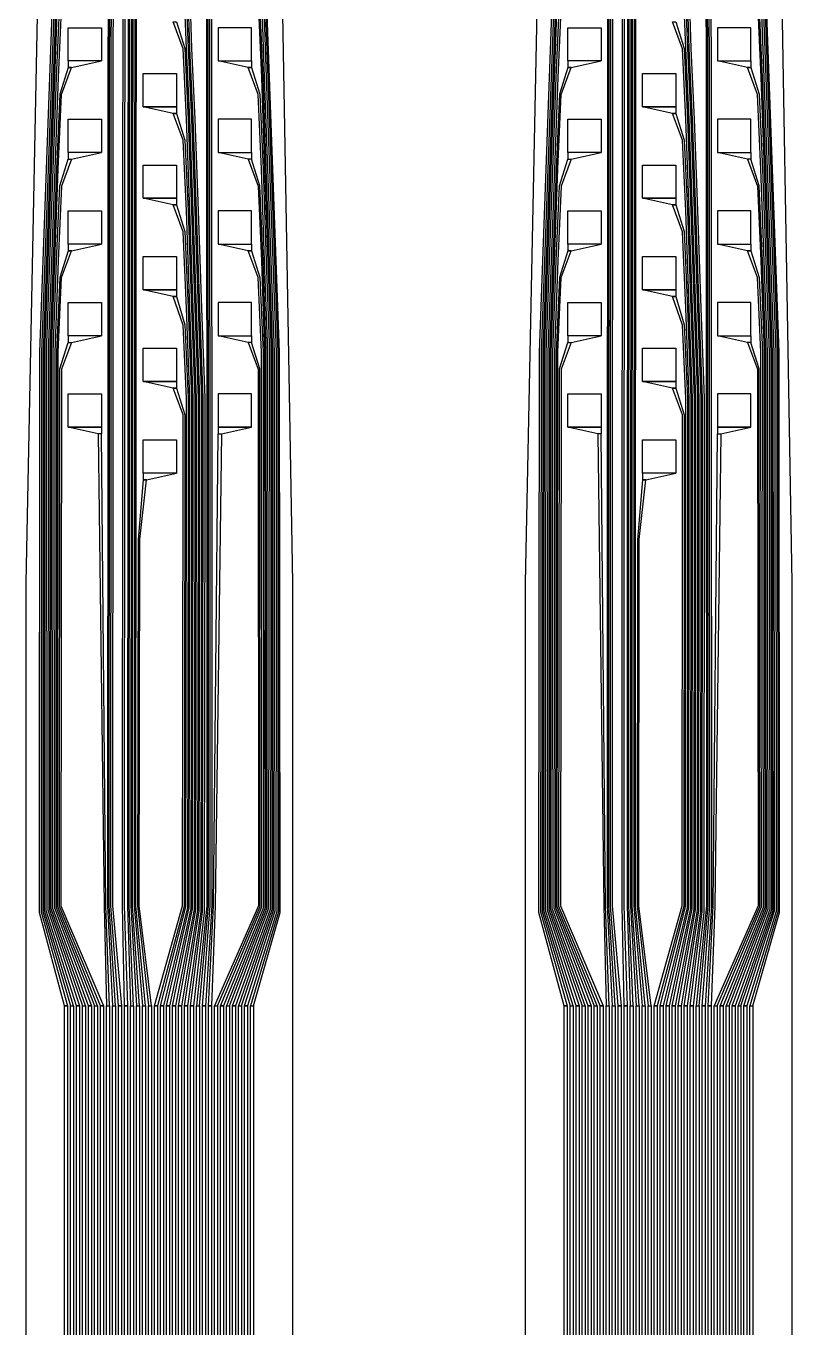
# Model space of a CAD drawing. Header units: inches. Extents: x 115980 to 170179, y 57000 to 74333.
# Drawn here: x 155143.3 to 155373.3, y 70674.2 to 71065.2 of the extents above; entities that cross this region are included whole.
import ezdxf

# ---------------------------------------------------------------- set-up
doc = ezdxf.new("R2010")
doc.units = ezdxf.units.IN
doc.header["$MEASUREMENT"] = 0
for name, color, linetype in [('metal', 221, 'Continuous'), ('nitride window', 40, 'Continuous'), ('profile', 140, 'Continuous')]:
    doc.layers.add(name, color=color, linetype=linetype)

msp = doc.modelspace()

# ---------------------------------------------------------------- linework, layer by layer
at = {"layer": 'metal'}
for points in [[(155172.89, 70770.94), (155172.29, 70800.94), (155172.45, 71122.93), (155172.45, 71127.93), (155172.45, 71156.67), (155171.35, 71201.56), (155172.35, 71201.56), (155172.95, 71156.68), (155172.95, 71127.93), (155172.95, 71122.93), (155172.79, 70800.94), (155173.79, 70770.94)], [(155175.59, 70770.94), (155174.29, 70800.94), (155174.45, 71122.93), (155174.45, 71127.93), (155174.45, 71156.68), (155174.58, 71187.54), (155179.44, 71201.29), (155178.45, 71201.43), (155173.78, 71187.54), (155173.95, 71156.68), (155173.95, 71127.93), (155173.95, 71122.93), (155173.79, 70800.94), (155174.69, 70770.94)], [(155322.89, 70770.94), (155322.29, 70800.94), (155322.45, 71122.93), (155322.45, 71127.93), (155322.45, 71156.67), (155321.35, 71201.56), (155322.35, 71201.56), (155322.95, 71156.68), (155322.95, 71127.93), (155322.95, 71122.93), (155322.79, 70800.94), (155323.79, 70770.94)], [(155325.59, 70770.94), (155324.29, 70800.94), (155324.45, 71122.93), (155324.45, 71127.93), (155324.45, 71156.68), (155324.58, 71187.54), (155329.44, 71201.29), (155328.45, 71201.43), (155323.78, 71187.54), (155323.95, 71156.68), (155323.95, 71127.93), (155323.95, 71122.93), (155323.79, 70800.94), (155324.69, 70770.94)], [(155171.09, 70770.94), (155168.79, 70800.94), (155168.95, 71152.93), (155168.95, 71176.63), (155167.45, 71187.68), (155168.45, 71187.68), (155169.45, 71176.68), (155169.45, 71152.93), (155169.29, 70800.94), (155171.99, 70770.94)], [(155195.39, 70770.94), (155198.1, 70800.94), (155197.95, 71152.93), (155197.94, 71176.63), (155199.45, 71187.68), (155198.45, 71187.68), (155197.45, 71176.68), (155197.45, 71152.93), (155197.6, 70800.94), (155194.49, 70770.94)], [(155321.09, 70770.94), (155318.79, 70800.94), (155318.95, 71152.93), (155318.95, 71176.63), (155317.45, 71187.68), (155318.45, 71187.68), (155319.45, 71176.68), (155319.45, 71152.93), (155319.29, 70800.94), (155321.99, 70770.94)], [(155345.39, 70770.94), (155348.1, 70800.94), (155347.95, 71152.93), (155347.94, 71176.63), (155349.45, 71187.68), (155348.45, 71187.68), (155347.45, 71176.68), (155347.45, 71152.93), (155347.6, 70800.94), (155344.49, 70770.94)], [(155177.39, 70770.94), (155175.29, 70800.94), (155175.45, 71122.93), (155175.45, 71127.93), (155175.44, 71162.86), (155179.44, 71173.79), (155178.45, 71173.93), (155174.95, 71162.93), (155174.95, 71127.93), (155174.95, 71122.93), (155174.79, 70800.94), (155176.49, 70770.94)], [(155327.39, 70770.94), (155325.29, 70800.94), (155325.45, 71122.93), (155325.45, 71127.93), (155325.44, 71162.86), (155329.44, 71173.79), (155328.45, 71173.93), (155324.95, 71162.93), (155324.95, 71127.93), (155324.95, 71122.93), (155324.79, 70800.94), (155326.49, 70770.94)], [(155170.19, 70770.94), (155168.29, 70800.94), (155168.45, 71149.18), (155165.95, 71160.18), (155164.95, 71160.18), (155167.95, 71149.13), (155167.79, 70800.94), (155169.29, 70770.94)], [(155196.29, 70770.94), (155198.6, 70800.94), (155198.45, 71149.18), (155200.95, 71160.18), (155201.95, 71160.18), (155198.94, 71149.13), (155199.1, 70800.94), (155197.19, 70770.94)], [(155320.19, 70770.94), (155318.29, 70800.94), (155318.45, 71149.18), (155315.95, 71160.18), (155314.95, 71160.18), (155317.95, 71149.13), (155317.79, 70800.94), (155319.29, 70770.94)], [(155346.29, 70770.94), (155348.6, 70800.94), (155348.45, 71149.18), (155350.95, 71160.18), (155351.95, 71160.18), (155348.94, 71149.13), (155349.1, 70800.94), (155347.19, 70770.94)], [(155179.19, 70770.94), (155176.29, 70800.94), (155176.45, 71122.93), (155176.43, 71138.31), (155179.45, 71146.43), (155178.45, 71146.43), (155175.95, 71138.43), (155175.95, 71122.93), (155175.79, 70800.94), (155178.29, 70770.94)], [(155329.19, 70770.94), (155326.29, 70800.94), (155326.45, 71122.93), (155326.43, 71138.31), (155329.45, 71146.43), (155328.45, 71146.43), (155325.95, 71138.43), (155325.95, 71122.93), (155325.79, 70800.94), (155328.29, 70770.94)], [(155154.89, 70770.94), (155147.3, 70798.95), (155147.45, 70967.18), (155148.45, 70994.68), (155149.45, 71022.18), (155150.45, 71049.68), (155151.45, 71077.18), (155152.45, 71103.43), (155153.45, 71124.68), (155155.95, 71132.68), (155156.95, 71132.68), (155153.94, 71124.61), (155152.95, 71103.43), (155151.95, 71077.18), (155150.95, 71049.68), (155149.95, 71022.18), (155148.95, 70994.68), (155147.95, 70967.18), (155147.8, 70799.1), (155155.79, 70770.94)], [(155211.59, 70770.94), (155219.59, 70798.95), (155219.45, 70967.18), (155218.45, 70994.68), (155217.45, 71022.18), (155216.45, 71049.68), (155215.45, 71077.18), (155214.45, 71103.43), (155213.45, 71124.68), (155210.95, 71132.68), (155209.95, 71132.68), (155212.95, 71124.61), (155213.95, 71103.43), (155214.95, 71077.18), (155215.95, 71049.68), (155216.95, 71022.18), (155217.95, 70994.68), (155218.95, 70967.18), (155219.09, 70799.1), (155210.69, 70770.94)], [(155304.89, 70770.94), (155297.3, 70798.95), (155297.45, 70967.18), (155298.45, 70994.68), (155299.45, 71022.18), (155300.45, 71049.68), (155301.45, 71077.18), (155302.45, 71103.43), (155303.45, 71124.68), (155305.95, 71132.68), (155306.95, 71132.68), (155303.94, 71124.61), (155302.95, 71103.43), (155301.95, 71077.18), (155300.95, 71049.68), (155299.95, 71022.18), (155298.95, 70994.68), (155297.95, 70967.18), (155297.8, 70799.1), (155305.79, 70770.94)], [(155361.59, 70770.94), (155369.59, 70798.95), (155369.45, 70967.18), (155368.45, 70994.68), (155367.45, 71022.18), (155366.45, 71049.68), (155365.45, 71077.18), (155364.45, 71103.43), (155363.45, 71124.68), (155360.95, 71132.68), (155359.95, 71132.68), (155362.95, 71124.61), (155363.95, 71103.43), (155364.95, 71077.18), (155365.95, 71049.68), (155366.95, 71022.18), (155367.95, 70994.68), (155368.95, 70967.18), (155369.09, 70799.1), (155360.69, 70770.94)], [(155192.69, 70770.94), (155196.29, 70799.09), (155196.45, 70930.95), (155196.45, 70953.43), (155195.45, 70980.45), (155194.45, 71009.68), (155193.45, 71037.18), (155192.45, 71058.43), (155191.45, 71090.93), (155190.45, 71110.86), (155187.45, 71118.93), (155188.45, 71118.93), (155190.95, 71110.93), (155191.95, 71090.93), (155192.95, 71058.43), (155193.95, 71037.18), (155194.95, 71009.68), (155195.95, 70980.45), (155196.95, 70953.43), (155196.95, 70930.95), (155196.79, 70798.93), (155193.59, 70770.94)], [(155342.69, 70770.94), (155346.29, 70799.09), (155346.45, 70930.95), (155346.45, 70953.43), (155345.45, 70980.45), (155344.45, 71009.68), (155343.45, 71037.18), (155342.45, 71058.43), (155341.45, 71090.93), (155340.45, 71110.86), (155337.45, 71118.93), (155338.45, 71118.93), (155340.95, 71110.93), (155341.95, 71090.93), (155342.95, 71058.43), (155343.95, 71037.18), (155344.95, 71009.68), (155345.95, 70980.45), (155346.95, 70953.43), (155346.95, 70930.95), (155346.79, 70798.93), (155343.59, 70770.94)], [(155157.59, 70770.94), (155148.8, 70799.41), (155148.95, 70967.18), (155149.95, 70994.68), (155150.95, 71022.18), (155151.95, 71049.68), (155152.95, 71077.18), (155153.94, 71098.36), (155156.95, 71106.43), (155155.95, 71106.43), (155153.45, 71098.43), (155152.45, 71077.18), (155151.45, 71049.68), (155150.45, 71022.18), (155149.45, 70994.68), (155148.45, 70967.18), (155148.3, 70799.26), (155156.69, 70770.94)], [(155208.89, 70770.94), (155218.1, 70799.41), (155217.95, 70967.18), (155216.95, 70994.68), (155215.95, 71022.18), (155214.95, 71049.68), (155213.95, 71077.18), (155212.95, 71098.36), (155209.95, 71106.43), (155210.95, 71106.43), (155213.45, 71098.43), (155214.45, 71077.18), (155215.45, 71049.68), (155216.45, 71022.18), (155217.45, 70994.68), (155218.45, 70967.18), (155218.6, 70799.26), (155209.79, 70770.94)], [(155307.59, 70770.94), (155298.8, 70799.41), (155298.95, 70967.18), (155299.95, 70994.68), (155300.95, 71022.18), (155301.95, 71049.68), (155302.95, 71077.18), (155303.94, 71098.36), (155306.95, 71106.43), (155305.95, 71106.43), (155303.45, 71098.43), (155302.45, 71077.18), (155301.45, 71049.68), (155300.45, 71022.18), (155299.45, 70994.68), (155298.45, 70967.18), (155298.3, 70799.26), (155306.69, 70770.94)], [(155358.89, 70770.94), (155368.1, 70799.41), (155367.95, 70967.18), (155366.95, 70994.68), (155365.95, 71022.18), (155364.95, 71049.68), (155363.95, 71077.18), (155362.95, 71098.36), (155359.95, 71106.43), (155360.95, 71106.43), (155363.45, 71098.43), (155364.45, 71077.18), (155365.45, 71049.68), (155366.45, 71022.18), (155367.45, 70994.68), (155368.45, 70967.18), (155368.6, 70799.26), (155359.79, 70770.94)], [(155190.89, 70770.94), (155195.29, 70799.39), (155195.45, 70930.95), (155195.45, 70953.43), (155194.45, 70980.45), (155193.45, 71009.68), (155192.45, 71037.18), (155191.45, 71058.43), (155190.45, 71083.36), (155187.45, 71093.93), (155188.45, 71093.93), (155190.95, 71083.43), (155191.95, 71058.43), (155192.95, 71037.18), (155193.95, 71009.68), (155194.95, 70980.45), (155195.95, 70953.43), (155195.95, 70930.95), (155195.79, 70799.24), (155191.79, 70770.94)], [(155340.89, 70770.94), (155345.29, 70799.39), (155345.45, 70930.95), (155345.45, 70953.43), (155344.45, 70980.45), (155343.45, 71009.68), (155342.45, 71037.18), (155341.45, 71058.43), (155340.45, 71083.36), (155337.45, 71093.93), (155338.45, 71093.93), (155340.95, 71083.43), (155341.95, 71058.43), (155342.95, 71037.18), (155343.95, 71009.68), (155344.95, 70980.45), (155345.95, 70953.43), (155345.95, 70930.95), (155345.79, 70799.24), (155341.79, 70770.94)], [(155158.49, 70770.94), (155149.3, 70799.56), (155149.45, 70967.18), (155150.45, 70994.68), (155151.45, 71022.18), (155152.45, 71049.68), (155153.45, 71072.18), (155155.95, 71080.18), (155156.95, 71080.18), (155153.94, 71072.11), (155152.95, 71049.68), (155151.95, 71022.18), (155150.95, 70994.68), (155149.95, 70967.18), (155149.8, 70799.72), (155159.39, 70770.94)], [(155207.99, 70770.94), (155217.6, 70799.56), (155217.45, 70967.18), (155216.45, 70994.68), (155215.45, 71022.18), (155214.45, 71049.68), (155213.45, 71072.18), (155210.95, 71080.18), (155209.95, 71080.18), (155212.95, 71072.11), (155213.95, 71049.68), (155214.95, 71022.18), (155215.95, 70994.68), (155216.95, 70967.18), (155217.1, 70799.72), (155207.09, 70770.94)], [(155308.49, 70770.94), (155299.3, 70799.56), (155299.45, 70967.18), (155300.45, 70994.68), (155301.45, 71022.18), (155302.45, 71049.68), (155303.45, 71072.18), (155305.95, 71080.18), (155306.95, 71080.18), (155303.94, 71072.11), (155302.95, 71049.68), (155301.95, 71022.18), (155300.95, 70994.68), (155299.95, 70967.18), (155299.8, 70799.72), (155309.39, 70770.94)], [(155357.99, 70770.94), (155367.6, 70799.56), (155367.45, 70967.18), (155366.45, 70994.68), (155365.45, 71022.18), (155364.45, 71049.68), (155363.45, 71072.18), (155360.95, 71080.18), (155359.95, 71080.18), (155362.95, 71072.11), (155363.95, 71049.68), (155364.95, 71022.18), (155365.95, 70994.68), (155366.95, 70967.18), (155367.1, 70799.72), (155357.09, 70770.94)], [(155155.95, 71054.68), (155155.95, 71064.68), (155165.95, 71064.68), (155165.95, 71054.68)], [(155189.09, 70770.94), (155194.29, 70799.7), (155194.45, 70930.95), (155194.45, 70953.43), (155193.45, 70980.45), (155192.45, 71009.68), (155191.45, 71037.18), (155190.45, 71058.36), (155187.45, 71066.43), (155188.45, 71066.43), (155190.95, 71058.43), (155191.95, 71037.18), (155192.95, 71009.68), (155193.95, 70980.45), (155194.95, 70953.43), (155194.95, 70930.95), (155194.79, 70799.54), (155189.99, 70770.94)], [(155210.95, 71054.68), (155210.95, 71064.68), (155200.95, 71064.68), (155200.95, 71054.68)], [(155305.95, 71054.68), (155305.95, 71064.68), (155315.95, 71064.68), (155315.95, 71054.68)], [(155339.09, 70770.94), (155344.29, 70799.7), (155344.45, 70930.95), (155344.45, 70953.43), (155343.45, 70980.45), (155342.45, 71009.68), (155341.45, 71037.18), (155340.45, 71058.36), (155337.45, 71066.43), (155338.45, 71066.43), (155340.95, 71058.43), (155341.95, 71037.18), (155342.95, 71009.68), (155343.95, 70980.45), (155344.95, 70953.43), (155344.95, 70930.95), (155344.79, 70799.54), (155339.99, 70770.94)], [(155360.95, 71054.68), (155360.95, 71064.68), (155350.95, 71064.68), (155350.95, 71054.68)], [(155161.19, 70770.94), (155150.8, 70800.02), (155150.95, 70967.18), (155151.95, 70994.68), (155152.95, 71022.18), (155153.94, 71044.61), (155156.95, 71052.68), (155155.95, 71052.68), (155153.45, 71044.68), (155152.45, 71022.18), (155151.45, 70994.68), (155150.45, 70967.18), (155150.3, 70799.87), (155160.29, 70770.94)], [(155156.95, 71052.68), (155165.95, 71054.68), (155155.95, 71054.68), (155155.95, 71052.68)], [(155209.95, 71052.68), (155200.95, 71054.68), (155210.95, 71054.68), (155210.95, 71052.68)], [(155205.29, 70770.94), (155216.1, 70800.02), (155215.95, 70967.18), (155214.95, 70994.68), (155213.95, 71022.18), (155212.95, 71044.61), (155209.95, 71052.68), (155210.95, 71052.68), (155213.45, 71044.68), (155214.45, 71022.18), (155215.45, 70994.68), (155216.45, 70967.18), (155216.6, 70799.87), (155206.19, 70770.94)], [(155311.19, 70770.94), (155300.8, 70800.02), (155300.95, 70967.18), (155301.95, 70994.68), (155302.95, 71022.18), (155303.94, 71044.61), (155306.95, 71052.68), (155305.95, 71052.68), (155303.45, 71044.68), (155302.45, 71022.18), (155301.45, 70994.68), (155300.45, 70967.18), (155300.3, 70799.87), (155310.29, 70770.94)], [(155306.95, 71052.68), (155315.95, 71054.68), (155305.95, 71054.68), (155305.95, 71052.68)], [(155359.95, 71052.68), (155350.95, 71054.68), (155360.95, 71054.68), (155360.95, 71052.68)], [(155355.29, 70770.94), (155366.1, 70800.02), (155365.95, 70967.18), (155364.95, 70994.68), (155363.95, 71022.18), (155362.95, 71044.61), (155359.95, 71052.68), (155360.95, 71052.68), (155363.45, 71044.68), (155364.45, 71022.18), (155365.45, 70994.68), (155366.45, 70967.18), (155366.6, 70799.87), (155356.19, 70770.94)], [(155178.45, 71040.93), (155178.45, 71050.93), (155188.45, 71050.93), (155188.45, 71040.93)], [(155328.45, 71040.93), (155328.45, 71050.93), (155338.45, 71050.93), (155338.45, 71040.93)], [(155187.45, 71038.93), (155178.45, 71040.93), (155188.45, 71040.93), (155188.45, 71038.93)], [(155337.45, 71038.93), (155328.45, 71040.93), (155338.45, 71040.93), (155338.45, 71038.93)], [(155155.95, 71027.18), (155155.95, 71037.18), (155165.95, 71037.18), (155165.95, 71027.18)], [(155187.29, 70770.94), (155193.29, 70800), (155193.45, 70930.95), (155193.45, 70953.43), (155192.45, 70980.45), (155191.45, 71009.68), (155190.45, 71030.86), (155187.45, 71038.93), (155188.45, 71038.93), (155190.95, 71030.93), (155191.95, 71009.68), (155192.95, 70980.45), (155193.95, 70953.43), (155193.95, 70930.95), (155193.79, 70799.85), (155188.19, 70770.94)], [(155210.95, 71027.18), (155210.95, 71037.18), (155200.95, 71037.18), (155200.95, 71027.18)], [(155305.95, 71027.18), (155305.95, 71037.18), (155315.95, 71037.18), (155315.95, 71027.18)], [(155337.29, 70770.94), (155343.29, 70800), (155343.45, 70930.95), (155343.45, 70953.43), (155342.45, 70980.45), (155341.45, 71009.68), (155340.45, 71030.86), (155337.45, 71038.93), (155338.45, 71038.93), (155340.95, 71030.93), (155341.95, 71009.68), (155342.95, 70980.45), (155343.95, 70953.43), (155343.95, 70930.95), (155343.79, 70799.85), (155338.19, 70770.94)], [(155360.95, 71027.18), (155360.95, 71037.18), (155350.95, 71037.18), (155350.95, 71027.18)], [(155162.09, 70770.94), (155151.3, 70800.17), (155151.45, 70967.18), (155152.45, 70994.68), (155153.45, 71017.18), (155155.95, 71025.18), (155156.95, 71025.18), (155153.94, 71017.11), (155152.95, 70994.68), (155151.95, 70967.18), (155151.8, 70800.33), (155162.99, 70770.94)], [(155156.95, 71025.18), (155165.95, 71027.18), (155155.95, 71027.18), (155155.95, 71025.18)], [(155209.95, 71025.18), (155200.95, 71027.18), (155210.95, 71027.18), (155210.95, 71025.18)], [(155204.39, 70770.94), (155215.6, 70800.17), (155215.45, 70967.18), (155214.45, 70994.68), (155213.45, 71017.18), (155210.95, 71025.18), (155209.95, 71025.18), (155212.95, 71017.11), (155213.95, 70994.68), (155214.95, 70967.18), (155215.1, 70800.33), (155203.49, 70770.94)], [(155312.09, 70770.94), (155301.3, 70800.17), (155301.45, 70967.18), (155302.45, 70994.68), (155303.45, 71017.18), (155305.95, 71025.18), (155306.95, 71025.18), (155303.94, 71017.11), (155302.95, 70994.68), (155301.95, 70967.18), (155301.8, 70800.33), (155312.99, 70770.94)], [(155306.95, 71025.18), (155315.95, 71027.18), (155305.95, 71027.18), (155305.95, 71025.18)], [(155359.95, 71025.18), (155350.95, 71027.18), (155360.95, 71027.18), (155360.95, 71025.18)], [(155354.39, 70770.94), (155365.6, 70800.17), (155365.45, 70967.18), (155364.45, 70994.68), (155363.45, 71017.18), (155360.95, 71025.18), (155359.95, 71025.18), (155362.95, 71017.11), (155363.95, 70994.68), (155364.95, 70967.18), (155365.1, 70800.33), (155353.49, 70770.94)], [(155178.45, 71013.43), (155178.45, 71023.43), (155188.45, 71023.43), (155188.45, 71013.43)], [(155328.45, 71013.43), (155328.45, 71023.43), (155338.45, 71023.43), (155338.45, 71013.43)], [(155187.45, 71011.43), (155178.45, 71013.43), (155188.45, 71013.43), (155188.45, 71011.43)], [(155337.45, 71011.43), (155328.45, 71013.43), (155338.45, 71013.43), (155338.45, 71011.43)], [(155155.95, 70999.68), (155155.95, 71009.68), (155165.95, 71009.68), (155165.95, 70999.68)], [(155185.49, 70770.94), (155192.29, 70800.31), (155192.45, 70930.95), (155192.45, 70953.43), (155191.45, 70980.45), (155190.45, 71003.36), (155187.45, 71011.43), (155188.45, 71011.43), (155190.95, 71003.43), (155191.95, 70980.45), (155192.95, 70953.43), (155192.95, 70930.95), (155192.79, 70800.16), (155186.39, 70770.94)], [(155210.95, 70999.68), (155210.95, 71009.68), (155200.95, 71009.68), (155200.95, 70999.68)], [(155305.95, 70999.68), (155305.95, 71009.68), (155315.95, 71009.68), (155315.95, 70999.68)], [(155335.49, 70770.94), (155342.29, 70800.31), (155342.45, 70930.95), (155342.45, 70953.43), (155341.45, 70980.45), (155340.45, 71003.36), (155337.45, 71011.43), (155338.45, 71011.43), (155340.95, 71003.43), (155341.95, 70980.45), (155342.95, 70953.43), (155342.95, 70930.95), (155342.79, 70800.16), (155336.39, 70770.94)], [(155360.95, 70999.68), (155360.95, 71009.68), (155350.95, 71009.68), (155350.95, 70999.68)], [(155164.79, 70770.94), (155152.8, 70800.63), (155152.95, 70967.18), (155153.94, 70989.61), (155156.95, 70997.68), (155155.95, 70997.68), (155153.45, 70989.68), (155152.45, 70967.18), (155152.3, 70800.48), (155163.89, 70770.94)], [(155156.95, 70997.68), (155165.95, 70999.68), (155155.95, 70999.68), (155155.95, 70997.68)], [(155209.95, 70997.68), (155200.95, 70999.68), (155210.95, 70999.68), (155210.95, 70997.68)], [(155201.69, 70770.94), (155214.1, 70800.63), (155213.95, 70967.18), (155212.95, 70989.61), (155209.95, 70997.68), (155210.95, 70997.68), (155213.45, 70989.68), (155214.45, 70967.18), (155214.6, 70800.48), (155202.59, 70770.94)], [(155314.79, 70770.94), (155302.8, 70800.63), (155302.95, 70967.18), (155303.94, 70989.61), (155306.95, 70997.68), (155305.95, 70997.68), (155303.45, 70989.68), (155302.45, 70967.18), (155302.3, 70800.48), (155313.89, 70770.94)], [(155306.95, 70997.68), (155315.95, 70999.68), (155305.95, 70999.68), (155305.95, 70997.68)], [(155359.95, 70997.68), (155350.95, 70999.68), (155360.95, 70999.68), (155360.95, 70997.68)], [(155351.69, 70770.94), (155364.1, 70800.63), (155363.95, 70967.18), (155362.95, 70989.61), (155359.95, 70997.68), (155360.95, 70997.68), (155363.45, 70989.68), (155364.45, 70967.18), (155364.6, 70800.48), (155352.59, 70770.94)], [(155178.45, 70985.93), (155178.45, 70995.93), (155188.45, 70995.93), (155188.45, 70985.93)], [(155328.45, 70985.93), (155328.45, 70995.93), (155338.45, 70995.93), (155338.45, 70985.93)], [(155187.45, 70983.93), (155178.45, 70985.93), (155188.45, 70985.93), (155188.45, 70983.93)], [(155337.45, 70983.93), (155328.45, 70985.93), (155338.45, 70985.93), (155338.45, 70983.93)], [(155165.95, 70982.18), (155165.95, 70972.18), (155155.95, 70972.18), (155155.95, 70982.18)], [(155183.69, 70770.94), (155191.29, 70800.61), (155191.45, 70930.95), (155191.45, 70953.43), (155190.45, 70975.38), (155187.45, 70983.93), (155188.45, 70983.93), (155190.95, 70975.45), (155191.95, 70953.43), (155191.95, 70930.95), (155191.79, 70800.46), (155184.59, 70770.94)], [(155200.95, 70982.18), (155200.95, 70972.18), (155210.95, 70972.18), (155210.95, 70982.18)], [(155315.95, 70982.18), (155315.95, 70972.18), (155305.95, 70972.18), (155305.95, 70982.18)], [(155333.69, 70770.94), (155341.29, 70800.61), (155341.45, 70930.95), (155341.45, 70953.43), (155340.45, 70975.38), (155337.45, 70983.93), (155338.45, 70983.93), (155340.95, 70975.45), (155341.95, 70953.43), (155341.95, 70930.95), (155341.79, 70800.46), (155334.59, 70770.94)], [(155350.95, 70982.18), (155350.95, 70972.18), (155360.95, 70972.18), (155360.95, 70982.18)], [(155165.69, 70770.94), (155153.29, 70800.78), (155153.45, 70962.18), (155155.95, 70970.18), (155156.95, 70970.18), (155153.94, 70962.11), (155153.79, 70800.94), (155166.59, 70770.94)], [(155156.95, 70970.18), (155165.95, 70972.18), (155155.95, 70972.18), (155155.95, 70970.18)], [(155200.79, 70770.94), (155213.6, 70800.78), (155213.45, 70962.18), (155210.95, 70970.18), (155209.95, 70970.18), (155212.95, 70962.11), (155213.1, 70800.94), (155199.89, 70770.94)], [(155209.95, 70970.18), (155200.95, 70972.18), (155210.95, 70972.18), (155210.95, 70970.18)], [(155315.69, 70770.94), (155303.29, 70800.78), (155303.45, 70962.18), (155305.95, 70970.18), (155306.95, 70970.18), (155303.94, 70962.11), (155303.79, 70800.94), (155316.59, 70770.94)], [(155306.95, 70970.18), (155315.95, 70972.18), (155305.95, 70972.18), (155305.95, 70970.18)], [(155350.79, 70770.94), (155363.6, 70800.78), (155363.45, 70962.18), (155360.95, 70970.18), (155359.95, 70970.18), (155362.95, 70962.11), (155363.1, 70800.94), (155349.89, 70770.94)], [(155359.95, 70970.18), (155350.95, 70972.18), (155360.95, 70972.18), (155360.95, 70970.18)], [(155178.45, 70958.43), (155178.45, 70968.43), (155188.45, 70968.43), (155188.45, 70958.43)], [(155328.45, 70958.43), (155328.45, 70968.43), (155338.45, 70968.43), (155338.45, 70958.43)], [(155187.45, 70956.43), (155178.45, 70958.43), (155188.45, 70958.43), (155188.45, 70956.43)], [(155337.45, 70956.43), (155328.45, 70958.43), (155338.45, 70958.43), (155338.45, 70956.43)], [(155155.95, 70944.68), (155155.95, 70954.68), (155165.95, 70954.68), (155165.95, 70944.68)], [(155181.89, 70770.94), (155190.29, 70800.92), (155190.45, 70930.95), (155190.45, 70948.36), (155187.45, 70956.43), (155188.45, 70956.43), (155190.95, 70948.43), (155190.95, 70930.95), (155190.79, 70800.77), (155182.79, 70770.94)], [(155210.95, 70944.68), (155210.95, 70954.68), (155200.95, 70954.68), (155200.95, 70944.68)], [(155305.95, 70944.68), (155305.95, 70954.68), (155315.95, 70954.68), (155315.95, 70944.68)], [(155331.89, 70770.94), (155340.29, 70800.92), (155340.45, 70930.95), (155340.45, 70948.36), (155337.45, 70956.43), (155338.45, 70956.43), (155340.95, 70948.43), (155340.95, 70930.95), (155340.79, 70800.77), (155332.79, 70770.94)], [(155360.95, 70944.68), (155360.95, 70954.68), (155350.95, 70954.68), (155350.95, 70944.68)], [(155164.95, 70942.68), (155155.95, 70944.68), (155165.95, 70944.68), (155165.95, 70942.68)], [(155168.39, 70770.94), (155167.29, 70800.94), (155165.95, 70942.68), (155164.95, 70942.68), (155166.8, 70800.9), (155167.49, 70770.94)], [(155198.09, 70770.94), (155199.6, 70800.94), (155200.95, 70942.68), (155201.95, 70942.68), (155200.1, 70800.9), (155198.99, 70770.94)], [(155201.95, 70942.68), (155210.95, 70944.68), (155200.95, 70944.68), (155200.95, 70942.68)], [(155314.95, 70942.68), (155305.95, 70944.68), (155315.95, 70944.68), (155315.95, 70942.68)], [(155318.39, 70770.94), (155317.29, 70800.94), (155315.95, 70942.68), (155314.95, 70942.68), (155316.8, 70800.9), (155317.49, 70770.94)], [(155348.09, 70770.94), (155349.6, 70800.94), (155350.95, 70942.68), (155351.95, 70942.68), (155350.1, 70800.9), (155348.99, 70770.94)], [(155351.95, 70942.68), (155360.95, 70944.68), (155350.95, 70944.68), (155350.95, 70942.68)], [(155178.45, 70930.93), (155178.45, 70940.93), (155188.45, 70940.93), (155188.45, 70930.93)], [(155328.45, 70930.93), (155328.45, 70940.93), (155338.45, 70940.93), (155338.45, 70930.93)], [(155179.45, 70928.93), (155188.45, 70930.93), (155178.45, 70930.93), (155178.45, 70928.93)], [(155329.45, 70928.93), (155338.45, 70930.93), (155328.45, 70930.93), (155328.45, 70928.93)], [(155180.99, 70770.94), (155177.29, 70800.94), (155177.45, 70910.96), (155179.45, 70928.93), (155178.45, 70928.93), (155176.95, 70910.98), (155176.79, 70800.94), (155180.09, 70770.94)], [(155330.99, 70770.94), (155327.29, 70800.94), (155327.45, 70910.96), (155329.45, 70928.93), (155328.45, 70928.93), (155326.95, 70910.98), (155326.79, 70800.94), (155330.09, 70770.94)], [(155154.89, 70770.94), (155155.79, 70770.94), (155155.79, 64261.42), (155154.89, 64261.42)], [(155156.69, 70770.94), (155157.59, 70770.94), (155157.59, 64261.42), (155156.69, 64261.42)], [(155158.49, 70770.94), (155159.39, 70770.94), (155159.39, 64261.42), (155158.49, 64261.42)], [(155160.29, 70770.94), (155161.19, 70770.94), (155161.19, 64261.42), (155160.29, 64261.42)], [(155162.09, 70770.94), (155162.99, 70770.94), (155162.99, 64261.42), (155162.09, 64261.42)], [(155163.89, 70770.94), (155164.79, 70770.94), (155164.79, 64261.42), (155163.89, 64261.42)], [(155165.69, 70770.94), (155166.59, 70770.94), (155166.59, 64261.42), (155165.69, 64261.42)], [(155167.49, 70770.94), (155168.39, 70770.94), (155168.39, 64261.42), (155167.49, 64261.42)], [(155169.29, 70770.94), (155170.19, 70770.94), (155170.19, 64261.42), (155169.29, 64261.42)], [(155171.09, 70770.94), (155171.99, 70770.94), (155171.99, 64261.42), (155171.09, 64261.42)], [(155172.89, 70770.94), (155173.79, 70770.94), (155173.79, 64261.42), (155172.89, 64261.42)], [(155174.69, 70770.94), (155175.59, 70770.94), (155175.59, 64261.42), (155174.69, 64261.42)], [(155176.49, 70770.94), (155177.39, 70770.94), (155177.39, 64261.42), (155176.49, 64261.42)], [(155178.29, 70770.94), (155179.19, 70770.94), (155179.19, 64261.42), (155178.29, 64261.42)], [(155180.09, 70770.94), (155180.99, 70770.94), (155180.99, 64261.42), (155180.09, 64261.42)], [(155181.89, 70770.94), (155182.79, 70770.94), (155182.79, 64261.42), (155181.89, 64261.42)], [(155183.69, 70770.94), (155184.59, 70770.94), (155184.59, 64261.42), (155183.69, 64261.42)], [(155185.49, 70770.94), (155186.39, 70770.94), (155186.39, 64261.42), (155185.49, 64261.42)], [(155187.29, 70770.94), (155188.19, 70770.94), (155188.19, 64261.42), (155187.29, 64261.42)], [(155189.09, 70770.94), (155189.99, 70770.94), (155189.99, 64261.42), (155189.09, 64261.42)], [(155190.89, 70770.94), (155191.79, 70770.94), (155191.79, 64261.42), (155190.89, 64261.42)], [(155192.69, 70770.94), (155193.59, 70770.94), (155193.59, 64261.42), (155192.69, 64261.42)], [(155194.49, 70770.94), (155195.39, 70770.94), (155195.39, 64261.42), (155194.49, 64261.42)], [(155196.29, 70770.94), (155197.19, 70770.94), (155197.19, 64261.42), (155196.29, 64261.42)], [(155198.09, 70770.94), (155198.99, 70770.94), (155198.99, 64261.42), (155198.09, 64261.42)], [(155199.89, 70770.94), (155200.79, 70770.94), (155200.79, 64261.42), (155199.89, 64261.42)], [(155201.69, 70770.94), (155202.59, 70770.94), (155202.59, 64261.42), (155201.69, 64261.42)], [(155203.49, 70770.94), (155204.39, 70770.94), (155204.39, 64261.42), (155203.49, 64261.42)], [(155205.29, 70770.94), (155206.19, 70770.94), (155206.19, 64261.42), (155205.29, 64261.42)], [(155207.09, 70770.94), (155207.99, 70770.94), (155207.99, 64261.42), (155207.09, 64261.42)], [(155208.89, 70770.94), (155209.79, 70770.94), (155209.79, 64261.42), (155208.89, 64261.42)], [(155210.69, 70770.94), (155211.59, 70770.94), (155211.59, 64261.42), (155210.69, 64261.42)], [(155304.89, 70770.94), (155305.79, 70770.94), (155305.79, 64261.42), (155304.89, 64261.42)], [(155306.69, 70770.94), (155307.59, 70770.94), (155307.59, 64261.42), (155306.69, 64261.42)], [(155308.49, 70770.94), (155309.39, 70770.94), (155309.39, 64261.42), (155308.49, 64261.42)], [(155310.29, 70770.94), (155311.19, 70770.94), (155311.19, 64261.42), (155310.29, 64261.42)], [(155312.09, 70770.94), (155312.99, 70770.94), (155312.99, 64261.42), (155312.09, 64261.42)], [(155313.89, 70770.94), (155314.79, 70770.94), (155314.79, 64261.42), (155313.89, 64261.42)], [(155315.69, 70770.94), (155316.59, 70770.94), (155316.59, 64261.42), (155315.69, 64261.42)], [(155317.49, 70770.94), (155318.39, 70770.94), (155318.39, 64261.42), (155317.49, 64261.42)], [(155319.29, 70770.94), (155320.19, 70770.94), (155320.19, 64261.42), (155319.29, 64261.42)], [(155321.09, 70770.94), (155321.99, 70770.94), (155321.99, 64261.42), (155321.09, 64261.42)], [(155322.89, 70770.94), (155323.79, 70770.94), (155323.79, 64261.42), (155322.89, 64261.42)], [(155324.69, 70770.94), (155325.59, 70770.94), (155325.59, 64261.42), (155324.69, 64261.42)], [(155326.49, 70770.94), (155327.39, 70770.94), (155327.39, 64261.42), (155326.49, 64261.42)], [(155328.29, 70770.94), (155329.19, 70770.94), (155329.19, 64261.42), (155328.29, 64261.42)], [(155330.09, 70770.94), (155330.99, 70770.94), (155330.99, 64261.42), (155330.09, 64261.42)], [(155331.89, 70770.94), (155332.79, 70770.94), (155332.79, 64261.42), (155331.89, 64261.42)], [(155333.69, 70770.94), (155334.59, 70770.94), (155334.59, 64261.42), (155333.69, 64261.42)], [(155335.49, 70770.94), (155336.39, 70770.94), (155336.39, 64261.42), (155335.49, 64261.42)], [(155337.29, 70770.94), (155338.19, 70770.94), (155338.19, 64261.42), (155337.29, 64261.42)], [(155339.09, 70770.94), (155339.99, 70770.94), (155339.99, 64261.42), (155339.09, 64261.42)], [(155340.89, 70770.94), (155341.79, 70770.94), (155341.79, 64261.42), (155340.89, 64261.42)], [(155342.69, 70770.94), (155343.59, 70770.94), (155343.59, 64261.42), (155342.69, 64261.42)], [(155344.49, 70770.94), (155345.39, 70770.94), (155345.39, 64261.42), (155344.49, 64261.42)], [(155346.29, 70770.94), (155347.19, 70770.94), (155347.19, 64261.42), (155346.29, 64261.42)], [(155348.09, 70770.94), (155348.99, 70770.94), (155348.99, 64261.42), (155348.09, 64261.42)], [(155349.89, 70770.94), (155350.79, 70770.94), (155350.79, 64261.42), (155349.89, 64261.42)], [(155351.69, 70770.94), (155352.59, 70770.94), (155352.59, 64261.42), (155351.69, 64261.42)], [(155353.49, 70770.94), (155354.39, 70770.94), (155354.39, 64261.42), (155353.49, 64261.42)], [(155355.29, 70770.94), (155356.19, 70770.94), (155356.19, 64261.42), (155355.29, 64261.42)], [(155357.09, 70770.94), (155357.99, 70770.94), (155357.99, 64261.42), (155357.09, 64261.42)], [(155358.89, 70770.94), (155359.79, 70770.94), (155359.79, 64261.42), (155358.89, 64261.42)], [(155360.69, 70770.94), (155361.59, 70770.94), (155361.59, 64261.42), (155360.69, 64261.42)]]:
    msp.add_lwpolyline(points, close=True, dxfattribs=at)
at = {"layer": 'nitride window'}
for points in [[(155155.95, 71064.68), (155165.95, 71064.68), (155165.95, 71054.68), (155155.95, 71054.68)], [(155210.95, 71064.68), (155200.95, 71064.68), (155200.95, 71054.68), (155210.95, 71054.68)], [(155305.95, 71064.68), (155315.95, 71064.68), (155315.95, 71054.68), (155305.95, 71054.68)], [(155360.95, 71064.68), (155350.95, 71064.68), (155350.95, 71054.68), (155360.95, 71054.68)], [(155178.45, 71050.93), (155188.45, 71050.93), (155188.45, 71040.93), (155178.45, 71040.93)], [(155328.45, 71050.93), (155338.45, 71050.93), (155338.45, 71040.93), (155328.45, 71040.93)], [(155155.95, 71037.18), (155165.95, 71037.18), (155165.95, 71027.18), (155155.95, 71027.18)], [(155210.95, 71037.18), (155200.95, 71037.18), (155200.95, 71027.18), (155210.95, 71027.18)], [(155305.95, 71037.18), (155315.95, 71037.18), (155315.95, 71027.18), (155305.95, 71027.18)], [(155360.95, 71037.18), (155350.95, 71037.18), (155350.95, 71027.18), (155360.95, 71027.18)], [(155178.45, 71023.43), (155188.45, 71023.43), (155188.45, 71013.43), (155178.45, 71013.43)], [(155328.45, 71023.43), (155338.45, 71023.43), (155338.45, 71013.43), (155328.45, 71013.43)], [(155155.95, 71009.68), (155165.95, 71009.68), (155165.95, 70999.68), (155155.95, 70999.68)], [(155210.95, 71009.68), (155200.95, 71009.68), (155200.95, 70999.68), (155210.95, 70999.68)], [(155305.95, 71009.68), (155315.95, 71009.68), (155315.95, 70999.68), (155305.95, 70999.68)], [(155360.95, 71009.68), (155350.95, 71009.68), (155350.95, 70999.68), (155360.95, 70999.68)], [(155178.45, 70995.93), (155188.45, 70995.93), (155188.45, 70985.93), (155178.45, 70985.93)], [(155328.45, 70995.93), (155338.45, 70995.93), (155338.45, 70985.93), (155328.45, 70985.93)], [(155155.95, 70982.18), (155165.95, 70982.18), (155165.95, 70972.18), (155155.95, 70972.18)], [(155210.95, 70982.18), (155200.95, 70982.18), (155200.95, 70972.18), (155210.95, 70972.18)], [(155305.95, 70982.18), (155315.95, 70982.18), (155315.95, 70972.18), (155305.95, 70972.18)], [(155360.95, 70982.18), (155350.95, 70982.18), (155350.95, 70972.18), (155360.95, 70972.18)], [(155178.45, 70968.43), (155188.45, 70968.43), (155188.45, 70958.43), (155178.45, 70958.43)], [(155328.45, 70968.43), (155338.45, 70968.43), (155338.45, 70958.43), (155328.45, 70958.43)], [(155155.95, 70954.68), (155165.95, 70954.68), (155165.95, 70944.68), (155155.95, 70944.68)], [(155210.95, 70954.68), (155200.95, 70954.68), (155200.95, 70944.68), (155210.95, 70944.68)], [(155305.95, 70954.68), (155315.95, 70954.68), (155315.95, 70944.68), (155305.95, 70944.68)], [(155360.95, 70954.68), (155350.95, 70954.68), (155350.95, 70944.68), (155360.95, 70944.68)], [(155178.45, 70940.93), (155188.45, 70940.93), (155188.45, 70930.93), (155178.45, 70930.93)], [(155328.45, 70940.93), (155338.45, 70940.93), (155338.45, 70930.93), (155328.45, 70930.93)]]:
    msp.add_lwpolyline(points, close=True, dxfattribs=at)
at = {"layer": 'profile'}
for points in [[(155223.29, 69386.61), (155143.29, 69386.61), (155143.29, 70897.99), (155148.38, 71148.5), (155152.96, 71198.43), (155163.35, 71224.67), (155173.45, 71244.68), (155183.45, 71261.43), (155193.45, 71244.68), (155203.54, 71224.67), (155213.95, 71198.43), (155218.94, 71148.5), (155223.29, 70897.95)], [(155373.29, 69386.61), (155293.29, 69386.61), (155293.29, 70897.99), (155298.38, 71148.5), (155302.96, 71198.43), (155313.35, 71224.67), (155323.45, 71244.68), (155333.45, 71261.43), (155343.45, 71244.68), (155353.54, 71224.67), (155363.95, 71198.43), (155368.94, 71148.5), (155373.29, 70897.95)]]:
    msp.add_lwpolyline(points, close=True, dxfattribs=at)

doc.saveas('drawing.dxf')
